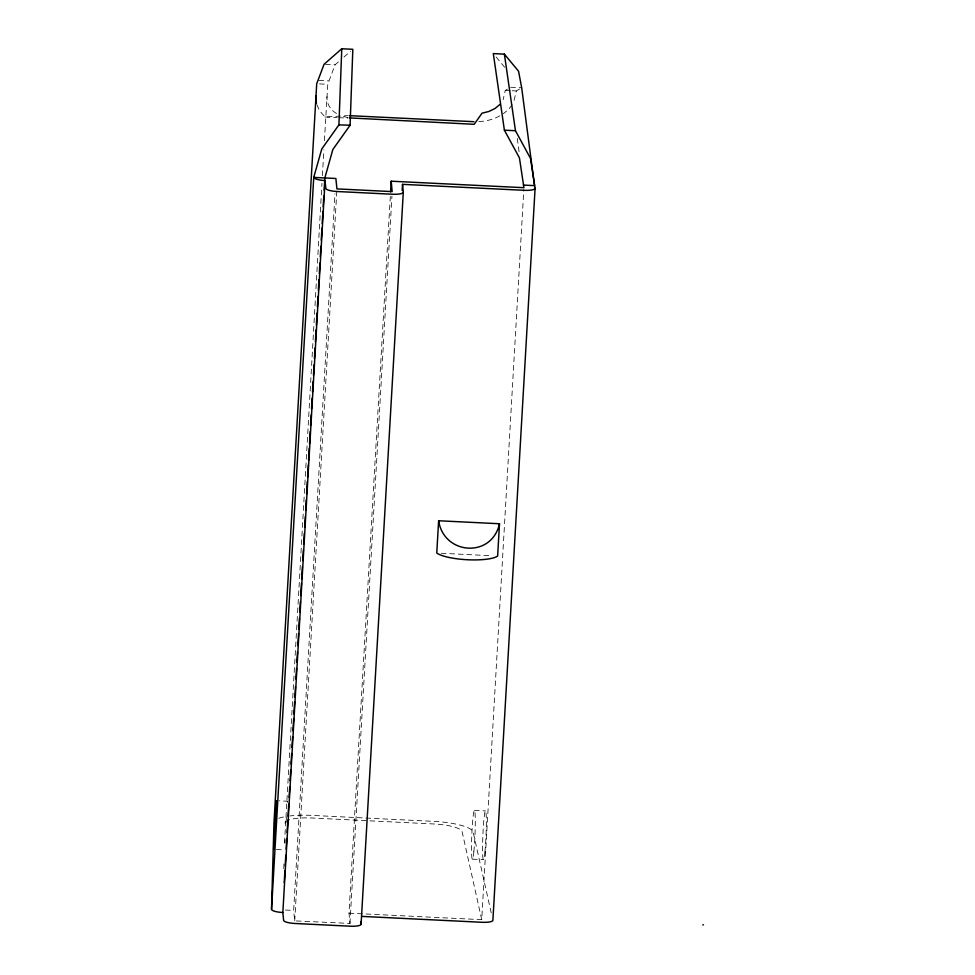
<?xml version="1.0" encoding="UTF-8"?>
<svg xmlns="http://www.w3.org/2000/svg" width="975" height="975" viewBox="0 0 975 975"><rect width="100%" height="100%" fill="white"/><g stroke="black" fill="none" stroke-linecap="round" stroke-linejoin="round"><path stroke-width="0.73" stroke-dasharray="4.88 3.66" d="M283.786 868.81L283.957 862.717M284.505 842.936L321.957 183.251M284.993 843.265L285.175 839.56M322.396 175.658L323.883 149.821M324.407 140.692L327.771 84.301L335.071 64.813L338.398 61.912M286.114 822.437L286.431 816.94M390.329 196.389L349.001 913.173L350.013 923.422L295.413 920.912L294.669 920.705L293.658 910.455L334.986 193.672M294.73 920.863L336.85 190.405M349.94 923.581L391.95 196.012M349.001 913.173L481.723 919.669L523.843 189.223M287.357 802.242L287.454 801.255L279.155 800.792M507.402 89.152L505.269 90.419L503.149 99.706M519.541 89.054L516.336 90.955L513.618 102.338M481.723 919.669L462.15 831.846A27.727 6.472 3.3 0 0 433.838 823.973L312.085 818.001A27.727 6.472 3.3 0 0 288.442 820.085M512.082 104.569L509.011 109.042L503.344 113.722M343.956 57.062L350.61 51.236M499.785 115.83C492.399 120.059 483.844 121.753 475.386 121.619M316.924 104.739L319.532 110.65L325.041 117.012L347.892 115.635M474.398 810.432L485.452 810.895M472.424 859.158L483.478 859.621M325.443 64.35L335.071 64.813M325.041 117.012L337.216 117.597M338.739 117.67L347.868 118.097M510.62 87.238L521.686 87.787M318.813 80.425L328.502 80.901M505.269 90.419L510.803 90.687M512.18 90.76L516.336 90.955M319.471 83.899L327.771 84.301M441.224 553.264L491.705 555.75M285.395 910.028L293.658 910.455M276.425 849.481L284.737 849.944M348.173 117.719L341.469 115.928M336.497 113.466C330.537 110.151 326.467 103.533 326.954 96.623M496.153 57.013L504.66 67.263M491.242 912.905L473.216 832.394A38.805 9.055 3.3 0 0 433.582 821.364L311.829 815.392A38.805 9.055 3.3 0 0 289.782 815.953M517.323 138.426L519.285 153.477M287.454 801.255L287.454 801.925M278.728 818.305A38.805 9.055 3.3 0 1 288.429 816.124M285.053 823.156A27.727 6.472 3.3 0 1 285.833 821.511M484.904 852.089A24.399 1.572 -87.6 0 0 485.83 811.578A24.399 1.572 -87.6 0 0 482.662 842.108A24.399 1.572 -87.6 0 0 484.904 852.089M473.85 851.626A24.399 1.572 -87.6 0 0 474.776 811.115A24.399 1.572 -87.6 0 0 471.607 841.644A24.399 1.572 -87.6 0 0 473.85 851.626"/><path stroke-width="1.46" d="M390.597 191.831L391.207 181.204L523.928 187.7L519.443 157.901L504.392 130.187L493.313 53.588L504.38 54.137L515.47 130.723L530.522 158.45L535.092 188.26A11.091 2.584 3.3 0 1 524.282 190.32L402.529 184.348L403.297 192.16L361.091 924.129A11.091 2.584 3.3 0 1 350.281 926.201L294.938 923.483A11.091 2.584 3.3 0 1 283.615 920.339L282.848 912.515A11.091 2.584 3.3 0 1 271.525 909.37L273.987 822.608L316.704 83.765L324.066 64.289L341.762 48.75L352.828 49.298L350.086 125.251L332.841 149.516L324.846 177.925L324.151 190.076M271.525 909.37L313.731 177.401L321.762 148.992L338.922 124.861L341.762 48.75M284.212 882.558L284.919 870.407M285.175 865.849L285.797 855.221M286.138 849.152L286.76 838.512M287.113 832.443L287.808 820.292M288.076 815.734L288.771 803.583M289.124 797.513L289.733 786.886M290.087 780.804L290.696 770.177M291.05 764.108L291.659 753.48M292.012 747.398L292.622 736.771M292.975 730.702L293.67 718.551M293.938 713.993L294.633 701.842M294.901 697.283L295.51 686.656M295.949 679.063L296.558 668.436M296.912 662.354L297.521 651.727M297.875 645.657L298.582 633.506M298.837 628.948L299.459 618.321M299.8 612.239L300.422 601.612M300.763 595.542L301.47 583.391M301.726 578.833L302.433 566.682M302.786 560.613L303.396 549.985M303.749 543.904L304.358 533.276M304.712 527.207L305.321 516.567M305.675 510.498L306.284 499.87M306.637 493.789L307.332 481.638M307.6 477.092L308.295 464.941M308.563 460.383L309.258 448.232M309.526 443.674L310.221 431.535M310.574 425.453L311.183 414.826M311.537 408.757L312.146 398.117M312.5 392.048L313.109 381.42M313.462 375.338L314.072 364.711M314.425 358.642L315.035 348.002M315.388 341.933L316.095 329.782M316.351 325.223L317.058 313.072M317.399 307.003L318.021 296.376M318.362 290.294L318.983 279.667M319.325 273.597L319.946 262.97M320.288 256.888L320.909 246.261M321.263 240.179L321.957 228.04M322.225 223.482L322.92 211.331M323.188 206.773L323.798 196.146M282.848 912.515L325.053 180.546A11.091 2.584 3.3 0 1 313.731 177.401L335.863 178.486L336.936 188.894L392.145 191.612L391.207 181.204M402.175 190.418L402.529 184.348M438.628 520.76L436.763 553.044A32.053 7.483 3.3 0 0 467.72 559.76A32.053 7.483 3.3 0 0 497.64 556.043L499.505 523.746L438.628 520.76C443.832 555.031 491.741 558.456 499.505 523.746M535.092 188.26L492.887 920.229A11.091 2.584 3.3 0 1 482.077 922.289L361.822 916.39M703.475 924.812L702.792 924.909M499.858 104.496L495.008 108.505L488.926 111.467L482.04 113.173L474.179 124.3L349.598 117.914M349.318 115.659L473.923 121.692M338.922 124.861L350.086 125.251M504.392 130.187L515.47 130.723M523.429 185.092L534.507 185.628L521.686 87.787L518.566 71.236L504.38 54.137M325.053 180.546L325.821 188.37A11.091 2.584 3.3 0 0 337.143 191.514L392.486 194.232A11.091 2.584 3.3 0 0 403.297 192.16M360.835 921.533L361.091 924.129M316.412 103.557L315.888 96.074M273.743 846.385L273.658 849.322L276.388 800.633L273.743 846.385"/></g></svg>
